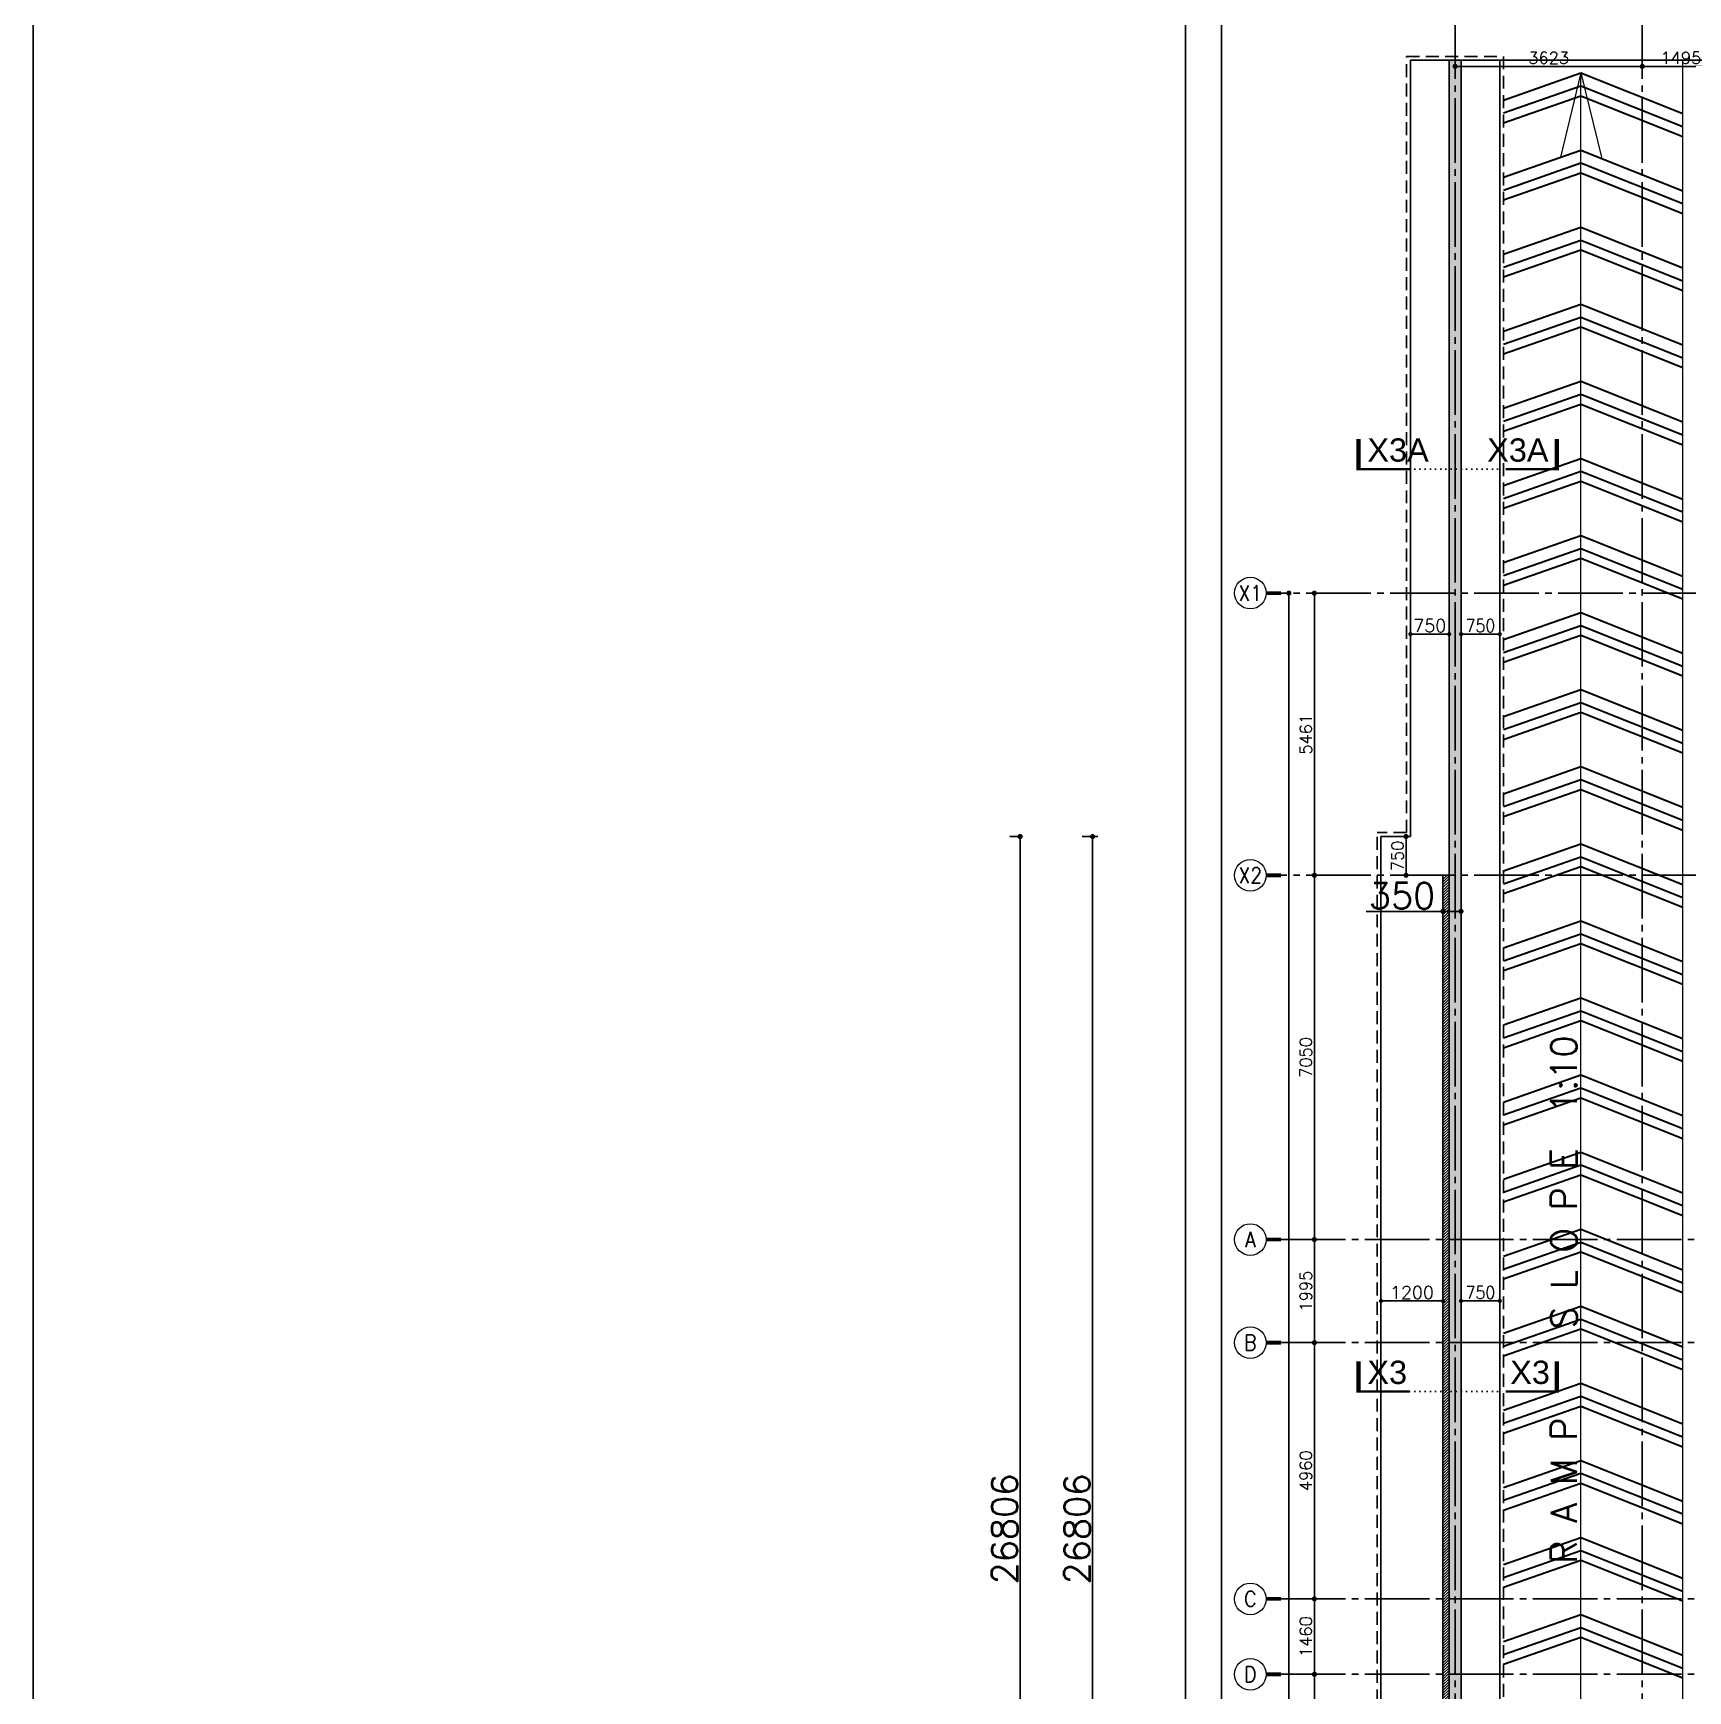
# Model space of a CAD drawing. Extents: x -200722 to 834823, y -494970 to 88783.
# Drawn here: x 200371 to 232395, y 29794 to 61878 of the extents above; entities that cross this region are included whole.
import ezdxf
from ezdxf.enums import TextEntityAlignment as Align

# ---------------------------------------------------------------- set-up
doc = ezdxf.new("R2010")
doc.units = 0
doc.header["$LTSCALE"] = 100
doc.header["$MEASUREMENT"] = 0
doc.header["$PDMODE"] = 34
for name, pattern in [('ACAD_ISO04W100', [30, 24, -3, 0, -3]), ('CL', [3.25, 2.5, -0.25, 0.25, -0.25]), ('DOT', [0.25, 0, -0.25]), ('HIDDEN', [0.375, 0.25, -0.125])]:
    doc.linetypes.add(name, pattern=pattern)
doc.layers.get('0').update_dxf_attribs({"linetype": 'CONTINUOUS'})
doc.layers.get('DEFPOINTS').update_dxf_attribs({"linetype": 'CONTINUOUS'})
for name, color, linetype, lineweight in [('1_COLUMN', 4, 'CONTINUOUS', 5), ('9_TITLE TEXT', 7, 'CONTINUOUS', 20), ('A-BEAM', 4, 'CONTINUOUS', 5), ('A-GRIDMARKER', 250, 'CONTINUOUS', 5), ('HATCH', 252, 'CONTINUOUS', 30)]:
    doc.layers.add(name, color=color, linetype=linetype, lineweight=lineweight)
for name, color, linetype in [('A-Grid', 5, 'ACAD_ISO04W100'), ('A_LEVEL', 3, 'CONTINUOUS'), ('BEAM', 4, 'CONTINUOUS'), ('COL_H', 235, 'CONTINUOUS'), ('DIM', 3, 'CONTINUOUS'), ('F_EXEC', 3, 'HIDDEN'), ('F_FTG1', 11, 'CONTINUOUS'), ('RCCWALL', 6, 'CONTINUOUS'), ('TEXT', 2, 'CONTINUOUS')]:
    doc.layers.add(name, color=color, linetype=linetype)
doc.styles.add('ROMANS', font='romans.shx')
doc.styles.get("Standard").update_dxf_attribs({"font": 'simplex.shx'})
doc.styles.add('TIMES-N', font='arial.ttf')
doc.dimstyles.new('01 S.K', dxfattribs={"dimtxt": 230, "dimasz": 100, "dimexe": 200, "dimexo": 100, "dimgap": 50, "dimtad": 1, "dimdec": 0, "dimzin": 0, "dimdsep": 46, "dimtxsty": 'Standard', "dimblk": 'DOT', "dimcen": 0.09, "dimclrd": 4, "dimclre": 4, "dimclrt": 4, "dimadec": 0, "dimazin": 0, "dimtfac": 1, "dimtdec": 0, "dimtofl": 0, "dimtmove": 0, "dimatfit": 3, "dimfxl": 2, "dimtolj": 1, "dimtzin": 0, "dimarcsym": 1})
doc.dimstyles.new('STANDARD$0', dxfattribs={"dimtxt": 2.5, "dimasz": 2.5, "dimexe": 2, "dimexo": 0.7, "dimgap": 0.9, "dimtad": 1, "dimdec": 0, "dimdsep": 46, "dimtxsty": 'ROMANS', "dimcen": 0.09, "dimclrd": 4, "dimclre": 4, "dimclrt": 3, "dimadec": 0, "dimazin": 0, "dimtfac": 1, "dimtdec": 0, "dimtmove": 0, "dimatfit": 3, "dimfxl": 1, "dimtolj": 1, "dimtzin": 0, "dimarcsym": 0})

# ---------------------------------------------------------------- blocks, each defined once
blk = doc.blocks.new('_DOT')
at = {"color": 0, "linetype": 'ByBlock'}
blk.add_line((-0.5, 0), (-1, 0), dxfattribs=at)
at = {"color": 0, "linetype": 'ByBlock', "const_width": 0.5}
blk.add_lwpolyline([(-0.25, 0, 1), (0.25, 0, 1)], format="xyb", close=True, dxfattribs=at)
blk = doc.blocks.new('*D222')
at = {"layer": 'COL_H', "color": 4, "lineweight": -2, "ltscale": 0.4, "transparency": 16777216}
for p, q in [((231514, 61414), (231514, 61435)), ((233010, 61414), (233010, 61435)), ((231614, 61235), (232910, 61235))]:
    blk.add_line(p, q, dxfattribs=at)
at = {"layer": 'DEFPOINTS', "color": 0, "lineweight": -3, "ltscale": 0.4, "transparency": 16777216}
for p in [(231514, 61235, 3448), (233010, 61235, 3448), (233010, 61235)]:
    blk.add_point(p, dxfattribs=at)
at = {"layer": 'COL_H', "color": 4, "lineweight": -2, "ltscale": 0.4, "transparency": 16777216, "xscale": 100, "yscale": 100, "zscale": 100, "rotation": 180}
blk.add_blockref('_DOT', (231514, 61235), dxfattribs=at)
at = {"layer": 'COL_H', "color": 4, "lineweight": -2, "ltscale": 0.4, "transparency": 16777216, "xscale": 100, "yscale": 100, "zscale": 100}
blk.add_blockref('_DOT', (233010, 61235), dxfattribs=at)
at = {"layer": 'COL_H', "color": 4, "ltscale": 0.4, "transparency": 16777216, "insert": (232262, 61400), "char_height": 230, "attachment_point": 5}
blk.add_mtext('\\A1;1495', dxfattribs=at)
blk = doc.blocks.new('*D223')
at = {"layer": 'COL_H', "color": 4, "lineweight": -2, "ltscale": 0.4, "transparency": 16777216}
for p, q in [((227891, 61414), (227891, 61435)), ((231514, 61414), (231514, 61435)), ((231414, 61235), (227991, 61235))]:
    blk.add_line(p, q, dxfattribs=at)
at = {"layer": 'DEFPOINTS', "color": 0, "lineweight": -3, "ltscale": 0.4, "transparency": 16777216}
for p in [(227891, 61235, 3448), (227891, 61235), (231514, 61235, 3448)]:
    blk.add_point(p, dxfattribs=at)
at = {"layer": 'COL_H', "color": 4, "lineweight": -2, "ltscale": 0.4, "transparency": 16777216, "xscale": 100, "yscale": 100, "zscale": 100, "rotation": 180}
blk.add_blockref('_DOT', (227891, 61235), dxfattribs=at)
at = {"layer": 'COL_H', "color": 4, "lineweight": -2, "ltscale": 0.4, "transparency": 16777216, "xscale": 100, "yscale": 100, "zscale": 100}
blk.add_blockref('_DOT', (231514, 61235), dxfattribs=at)
at = {"layer": 'COL_H', "color": 4, "ltscale": 0.4, "transparency": 16777216, "insert": (229702, 61400), "char_height": 230, "attachment_point": 5}
blk.add_mtext('\\A1;3623', dxfattribs=at)
blk = doc.blocks.new('*D231')
at = {"layer": 'COL_H', "color": 4, "lineweight": -2, "ltscale": 0.4, "transparency": 16777216}
for p, q in [((224989, 30114), (224968, 30114)), ((225168, 30014), (225168, 25254)), ((224989, 25154), (224968, 25154))]:
    blk.add_line(p, q, dxfattribs=at)
at = {"layer": 'DEFPOINTS', "color": 0, "lineweight": -3, "ltscale": 0.4, "transparency": 16777216}
for p in [(225168, 30114, 3448), (225168, 25154, 3448), (225168, 25154)]:
    blk.add_point(p, dxfattribs=at)
at = {"layer": 'COL_H', "color": 4, "lineweight": -2, "ltscale": 0.4, "transparency": 16777216, "xscale": 100, "yscale": 100, "zscale": 100}
for p, rotation in [((225168, 30114), 90), ((225168, 25154), 270)]:
    blk.add_blockref('_DOT', p, dxfattribs=dict(at, rotation=rotation))
at = {"layer": 'COL_H', "color": 4, "ltscale": 0.4, "transparency": 16777216, "insert": (225003, 27634), "char_height": 230, "attachment_point": 5, "rotation": 90}
blk.add_mtext('\\A1;4960', dxfattribs=at)
blk = doc.blocks.new('*D232')
at = {"layer": 'COL_H', "color": 4, "lineweight": -2, "ltscale": 0.4, "transparency": 16777216}
for p, q in [((224989, 31574), (224968, 31574)), ((225168, 30214), (225168, 31474)), ((224989, 30114), (224968, 30114))]:
    blk.add_line(p, q, dxfattribs=at)
at = {"layer": 'DEFPOINTS', "color": 0, "lineweight": -3, "ltscale": 0.4, "transparency": 16777216}
for p in [(225168, 31574, 3448), (225168, 31574), (225168, 30114, 3448)]:
    blk.add_point(p, dxfattribs=at)
at = {"layer": 'COL_H', "color": 4, "lineweight": -2, "ltscale": 0.4, "transparency": 16777216, "xscale": 100, "yscale": 100, "zscale": 100}
for p, rotation in [((225168, 31574), 90), ((225168, 30114), 270)]:
    blk.add_blockref('_DOT', p, dxfattribs=dict(at, rotation=rotation))
at = {"layer": 'COL_H', "color": 4, "ltscale": 0.4, "transparency": 16777216, "insert": (225003, 30844), "char_height": 230, "attachment_point": 5, "rotation": 90}
blk.add_mtext('\\A1;1460', dxfattribs=at)
blk = doc.blocks.new('*D233')
at = {"layer": 'COL_H', "color": 4, "lineweight": -2, "ltscale": 0.4, "transparency": 16777216}
for p, q in [((224989, 36534), (224968, 36534)), ((225168, 36434), (225168, 31674)), ((224989, 31574), (224968, 31574))]:
    blk.add_line(p, q, dxfattribs=at)
at = {"layer": 'DEFPOINTS', "color": 0, "lineweight": -3, "ltscale": 0.4, "transparency": 16777216}
for p in [(225168, 36534, 3448), (225168, 31574, 3448), (225168, 31574)]:
    blk.add_point(p, dxfattribs=at)
at = {"layer": 'COL_H', "color": 4, "lineweight": -2, "ltscale": 0.4, "transparency": 16777216, "xscale": 100, "yscale": 100, "zscale": 100}
for p, rotation in [((225168, 36534), 90), ((225168, 31574), 270)]:
    blk.add_blockref('_DOT', p, dxfattribs=dict(at, rotation=rotation))
at = {"layer": 'COL_H', "color": 4, "ltscale": 0.4, "transparency": 16777216, "insert": (225003, 34054), "char_height": 230, "attachment_point": 5, "rotation": 90}
blk.add_mtext('\\A1;4960', dxfattribs=at)
blk = doc.blocks.new('*D234')
at = {"layer": 'COL_H', "color": 4, "lineweight": -2, "ltscale": 0.4, "transparency": 16777216}
for p, q in [((224989, 38529), (224968, 38529)), ((225168, 36634), (225168, 38429)), ((224989, 36534), (224968, 36534))]:
    blk.add_line(p, q, dxfattribs=at)
at = {"layer": 'DEFPOINTS', "color": 0, "lineweight": -3, "ltscale": 0.4, "transparency": 16777216}
for p in [(225168, 38529, 3448), (225168, 38529), (225168, 36534, 3448)]:
    blk.add_point(p, dxfattribs=at)
at = {"layer": 'COL_H', "color": 4, "lineweight": -2, "ltscale": 0.4, "transparency": 16777216, "xscale": 100, "yscale": 100, "zscale": 100}
for p, rotation in [((225168, 38529), 90), ((225168, 36534), 270)]:
    blk.add_blockref('_DOT', p, dxfattribs=dict(at, rotation=rotation))
at = {"layer": 'COL_H', "color": 4, "ltscale": 0.4, "transparency": 16777216, "insert": (225003, 37532), "char_height": 230, "attachment_point": 5, "rotation": 90}
blk.add_mtext('\\A1;1995', dxfattribs=at)
blk = doc.blocks.new('*D235')
at = {"layer": 'COL_H', "color": 4, "lineweight": -2, "ltscale": 0.4, "transparency": 16777216}
for p, q in [((225346, 45579), (225368, 45579)), ((225168, 45479), (225168, 38629)), ((224989, 38529), (224968, 38529))]:
    blk.add_line(p, q, dxfattribs=at)
at = {"layer": 'DEFPOINTS', "color": 0, "lineweight": -3, "ltscale": 0.4, "transparency": 16777216}
for p in [(225168, 45579, 3448), (225168, 38529, 3448), (225168, 38529)]:
    blk.add_point(p, dxfattribs=at)
at = {"layer": 'COL_H', "color": 4, "lineweight": -2, "ltscale": 0.4, "transparency": 16777216, "xscale": 100, "yscale": 100, "zscale": 100}
for p, rotation in [((225168, 45579), 90), ((225168, 38529), 270)]:
    blk.add_blockref('_DOT', p, dxfattribs=dict(at, rotation=rotation))
at = {"layer": 'COL_H', "color": 4, "ltscale": 0.4, "transparency": 16777216, "insert": (225003, 42054), "char_height": 230, "attachment_point": 5, "rotation": 90}
blk.add_mtext('\\A1;7050', dxfattribs=at)
blk = doc.blocks.new('*D236')
at = {"layer": 'COL_H', "color": 4, "lineweight": -2, "ltscale": 0.4, "transparency": 16777216}
for p, q in [((225346, 51040), (225368, 51040)), ((225168, 45679), (225168, 50940)), ((225346, 45579), (225368, 45579))]:
    blk.add_line(p, q, dxfattribs=at)
at = {"layer": 'DEFPOINTS', "color": 0, "lineweight": -3, "ltscale": 0.4, "transparency": 16777216}
for p in [(225168, 51040, 3448), (225168, 51040), (225168, 45579, 3448)]:
    blk.add_point(p, dxfattribs=at)
at = {"layer": 'COL_H', "color": 4, "lineweight": -2, "ltscale": 0.4, "transparency": 16777216, "xscale": 100, "yscale": 100, "zscale": 100}
for p, rotation in [((225168, 51040), 90), ((225168, 45579), 270)]:
    blk.add_blockref('_DOT', p, dxfattribs=dict(at, rotation=rotation))
at = {"layer": 'COL_H', "color": 4, "ltscale": 0.4, "transparency": 16777216, "insert": (225003, 48309), "char_height": 230, "attachment_point": 5, "rotation": 90}
blk.add_mtext('\\A1;5461', dxfattribs=at)
blk = doc.blocks.new('*D771')
at = {"layer": 'COL_H', "color": 4, "lineweight": -2, "ltscale": 0.4, "transparency": 16777216}
for p, q in [((224495, 51040), (224473, 51040)), ((224673, -6473), (224673, 50940)), ((224495, -6573), (224473, -6573))]:
    blk.add_line(p, q, dxfattribs=at)
at = {"layer": 'DEFPOINTS', "color": 0, "lineweight": -3, "ltscale": 0.4, "transparency": 16777216}
for p in [(224673, 51040, 3448), (224673, 51040), (224673, -6573, 3448)]:
    blk.add_point(p, dxfattribs=at)
at = {"layer": 'COL_H', "color": 4, "lineweight": -2, "ltscale": 0.4, "transparency": 16777216, "xscale": 100, "yscale": 100, "zscale": 100}
for p, rotation in [((224673, 51040), 90), ((224673, -6573), 270)]:
    blk.add_blockref('_DOT', p, dxfattribs=dict(at, rotation=rotation))
at = {"layer": 'COL_H', "color": 4, "ltscale": 0.4, "transparency": 16777216, "insert": (224508, 22233), "char_height": 230, "attachment_point": 5, "rotation": 90}
blk.add_mtext('\\A1;57613', dxfattribs=at)
blk = doc.blocks.new('DOT')
at = {"color": 0, "linetype": 'ByBlock'}
blk.add_line((-0.5, 0), (-1, 0), dxfattribs=at)
at = {"color": 0, "linetype": 'ByBlock', "const_width": 0.5}
blk.add_lwpolyline([(-0.25, 0, 1), (0.25, 0, 1)], format="xyb", close=True, dxfattribs=at)
blk = doc.blocks.new('*D1052')
at = {"layer": 'BEAM', "color": 0, "lineweight": -2, "transparency": 16777216}
for p, q in [((227026, 50597), (227026, 50047)), ((227776, 50597), (227776, 50047)), ((227696, 50247), (227106, 50247))]:
    blk.add_line(p, q, dxfattribs=at)
at = {"layer": 'DEFPOINTS', "color": 0, "lineweight": -3, "transparency": 16777216}
for p in [(227026, 50717, 7447), (227776, 50717, 7447), (227026, 50247)]:
    blk.add_point(p, dxfattribs=at)
at = {"layer": 'BEAM', "color": 0, "lineweight": -2, "transparency": 16777216, "xscale": 80, "yscale": 80, "zscale": 80, "rotation": 180}
blk.add_blockref('DOT', (227026, 50247), dxfattribs=at)
at = {"layer": 'BEAM', "color": 0, "lineweight": -2, "transparency": 16777216, "xscale": 80, "yscale": 80, "zscale": 80}
blk.add_blockref('DOT', (227776, 50247), dxfattribs=at)
at = {"layer": 'BEAM', "color": 0, "transparency": 16777216, "insert": (227401, 50411), "char_height": 248, "attachment_point": 5}
blk.add_mtext('\\A1;750', dxfattribs=at)
blk = doc.blocks.new('*D1051')
at = {"layer": 'BEAM', "color": 0, "lineweight": -2, "transparency": 16777216}
for p, q in [((228006, 50597), (228006, 50047)), ((228756, 50597), (228756, 50047)), ((228676, 50247), (228086, 50247))]:
    blk.add_line(p, q, dxfattribs=at)
at = {"layer": 'DEFPOINTS', "color": 0, "lineweight": -3, "transparency": 16777216}
for p in [(228006, 50717, 7447), (228756, 50717, 7447), (228006, 50247)]:
    blk.add_point(p, dxfattribs=at)
at = {"layer": 'BEAM', "color": 0, "lineweight": -2, "transparency": 16777216, "xscale": 80, "yscale": 80, "zscale": 80, "rotation": 180}
blk.add_blockref('DOT', (228006, 50247), dxfattribs=at)
at = {"layer": 'BEAM', "color": 0, "lineweight": -2, "transparency": 16777216, "xscale": 80, "yscale": 80, "zscale": 80}
blk.add_blockref('DOT', (228756, 50247), dxfattribs=at)
at = {"layer": 'BEAM', "color": 0, "transparency": 16777216, "insert": (228381, 50411), "char_height": 248, "attachment_point": 5}
blk.add_mtext('\\A1;{\\W0.9;750}', dxfattribs=at)
blk = doc.blocks.new('*D1943')
at = {"layer": 'BEAM', "color": 0, "lineweight": -2, "transparency": 16777216}
for p, q in [((226456, 37691), (226456, 37140)), ((227656, 37691), (227656, 37140)), ((227576, 37340), (226536, 37340))]:
    blk.add_line(p, q, dxfattribs=at)
at = {"layer": 'DEFPOINTS', "color": 0, "lineweight": -3, "transparency": 16777216}
for p in [(226456, 37811, 7447), (227656, 37811, 7447), (226456, 37340)]:
    blk.add_point(p, dxfattribs=at)
at = {"layer": 'BEAM', "color": 0, "lineweight": -2, "transparency": 16777216, "xscale": 80, "yscale": 80, "zscale": 80, "rotation": 180}
blk.add_blockref('DOT', (226456, 37340), dxfattribs=at)
at = {"layer": 'BEAM', "color": 0, "lineweight": -2, "transparency": 16777216, "xscale": 80, "yscale": 80, "zscale": 80}
blk.add_blockref('DOT', (227656, 37340), dxfattribs=at)
at = {"layer": 'BEAM', "color": 0, "transparency": 16777216, "insert": (227056, 37504), "char_height": 248, "attachment_point": 5}
blk.add_mtext('\\A1;1200', dxfattribs=at)
blk = doc.blocks.new('*D1944')
at = {"layer": 'BEAM', "color": 0, "lineweight": -2, "transparency": 16777216}
for p, q in [((228006, 37691), (228006, 37140)), ((228756, 37691), (228756, 37140)), ((228676, 37340), (228086, 37340))]:
    blk.add_line(p, q, dxfattribs=at)
at = {"layer": 'DEFPOINTS', "color": 0, "lineweight": -3, "transparency": 16777216}
for p in [(228006, 37811, 7447), (228756, 37811, 7447), (228006, 37340)]:
    blk.add_point(p, dxfattribs=at)
at = {"layer": 'BEAM', "color": 0, "lineweight": -2, "transparency": 16777216, "xscale": 80, "yscale": 80, "zscale": 80, "rotation": 180}
blk.add_blockref('DOT', (228006, 37340), dxfattribs=at)
at = {"layer": 'BEAM', "color": 0, "lineweight": -2, "transparency": 16777216, "xscale": 80, "yscale": 80, "zscale": 80}
blk.add_blockref('DOT', (228756, 37340), dxfattribs=at)
at = {"layer": 'BEAM', "color": 0, "transparency": 16777216, "insert": (228381, 37504), "char_height": 248, "attachment_point": 5}
blk.add_mtext('\\A1;{\\W0.9;750}', dxfattribs=at)
blk = doc.blocks.new('*D1969')
at = {"color": 4, "lineweight": -2, "ltscale": 0.4, "transparency": 16777216}
for p, q in [((226749, 46329), (226741, 46329)), ((226941, 45679), (226941, 46229)), ((226766, 45579), (226741, 45579))]:
    blk.add_line(p, q, dxfattribs=at)
at = {"layer": 'DEFPOINTS', "color": 0, "lineweight": -3, "ltscale": 0.4, "transparency": 16777216}
for p in [(226941, 46329), (227026, 46329, 7447), (227656, 45579, 7447)]:
    blk.add_point(p, dxfattribs=at)
at = {"color": 4, "lineweight": -2, "ltscale": 0.4, "transparency": 16777216, "xscale": 100, "yscale": 100, "zscale": 100}
for p, rotation in [((226941, 46329), 90), ((226941, 45579), 270)]:
    blk.add_blockref('_DOT', p, dxfattribs=dict(at, rotation=rotation))
at = {"color": 4, "lineweight": -3, "ltscale": 0.4, "transparency": 16777216, "insert": (226776, 45954), "char_height": 230, "attachment_point": 5, "rotation": 90}
blk.add_mtext('\\A1;750', dxfattribs=at)
blk = doc.blocks.new('*D3038')
at = {"color": 4, "lineweight": -2, "ltscale": 0.4, "transparency": 16777216}
for p, q in [((227656, 45068), (227656, 45081)), ((228006, 45068), (228006, 45081)), ((227656, 44881), (226170, 44881)), ((227906, 44881), (227756, 44881))]:
    blk.add_line(p, q, dxfattribs=at)
at = {"layer": 'DEFPOINTS', "color": 0, "lineweight": -3, "ltscale": 0.4, "transparency": 16777216}
for p in [(227656, 44881), (227656, 44763, 7447), (228006, 44763, 7447)]:
    blk.add_point(p, dxfattribs=at)
at = {"color": 4, "lineweight": -2, "ltscale": 0.4, "transparency": 16777216, "xscale": 100, "yscale": 100, "zscale": 100, "rotation": 180}
blk.add_blockref('_DOT', (227656, 44881), dxfattribs=at)
at = {"color": 4, "lineweight": -2, "ltscale": 0.4, "transparency": 16777216, "xscale": 100, "yscale": 100, "zscale": 100}
blk.add_blockref('_DOT', (228006, 44881), dxfattribs=at)
at = {"color": 4, "lineweight": -3, "ltscale": 0.4, "transparency": 16777216, "insert": (226863, 45181), "char_height": 500, "attachment_point": 5}
blk.add_mtext('\\A1;350', dxfattribs=at)
blk = doc.blocks.new('*D3061')
at = {"color": 4, "lineweight": -2, "ltscale": 0.4, "transparency": 16777216}
for p, q in [((219489, 46329), (219273, 46329)), ((219473, 19623), (219473, 46229)), ((219488, 19523), (219273, 19523))]:
    blk.add_line(p, q, dxfattribs=at)
at = {"layer": 'DEFPOINTS', "color": 0, "lineweight": -3, "ltscale": 0.4, "transparency": 16777216}
for p in [(219473, 46329), (227026, 46329, 7447), (226956, 19523, 7447)]:
    blk.add_point(p, dxfattribs=at)
at = {"color": 4, "lineweight": -2, "ltscale": 0.4, "transparency": 16777216, "xscale": 100, "yscale": 100, "zscale": 100}
for p, rotation in [((219473, 46329), 90), ((219473, 19523), 270)]:
    blk.add_blockref('_DOT', p, dxfattribs=dict(at, rotation=rotation))
at = {"color": 4, "lineweight": -3, "ltscale": 0.4, "transparency": 16777216, "insert": (219173, 32926), "char_height": 500, "attachment_point": 5, "rotation": 90}
blk.add_mtext('\\A1;26806', dxfattribs=at)
blk = doc.blocks.new('*D3067')
at = {"color": 4, "lineweight": -2, "ltscale": 0.4, "transparency": 16777216}
for p, q in [((220974, 46329), (220674, 46329)), ((220874, 19623), (220874, 46229)), ((220974, 19523), (220674, 19523))]:
    blk.add_line(p, q, dxfattribs=at)
at = {"layer": 'DEFPOINTS', "color": 0, "lineweight": -3, "ltscale": 0.4, "transparency": 16777216}
for p in [(220874, 46329), (227026, 46329), (226956, 19523)]:
    blk.add_point(p, dxfattribs=at)
at = {"color": 4, "lineweight": -2, "ltscale": 0.4, "transparency": 16777216, "xscale": 100, "yscale": 100, "zscale": 100}
for p, rotation in [((220874, 46329), 90), ((220874, 19523), 270)]:
    blk.add_blockref('_DOT', p, dxfattribs=dict(at, rotation=rotation))
at = {"color": 4, "lineweight": -3, "ltscale": 0.4, "transparency": 16777216, "insert": (220574, 32926), "char_height": 500, "attachment_point": 5, "rotation": 90}
blk.add_mtext('\\A1;26806', dxfattribs=at)

msp = doc.modelspace()

# ---------------------------------------------------------------- hatches: boundary and pattern name
at = {"layer": 'DIM', "ltscale": 0.4, "true_color": 0x000000}
h = msp.add_hatch(dxfattribs=at)
h.set_pattern_fill('ANSI31', color=18, scale=300, style=0)
h.set_pattern_definition([(45, (0, 26211), (-26.516504, 26.516504), [])])
h.paths.add_polyline_path([(227655.6, 19522.9), (227775.6, 19522.9), (227775.6, 45579), (227655.6, 45579)])
at = {"layer": 'HATCH', "lineweight": -3, "ltscale": 0.4, "true_color": 0x000000}
msp.add_hatch(color=18, dxfattribs=at).paths.add_polyline_path([(227775.6, 26075.8), (228005.6, 26075.8), (228005.6, 61354.3), (227775.6, 61354.3)])

# ---------------------------------------------------------------- linework, layer by layer
at = {"color": 1, "lineweight": -3, "ltscale": 0.4}
msp.add_line((227775.6, 61354.3, 7446.6), (238982, 61354.3, 7446.6), dxfattribs=at)
at = {"color": 1, "linetype": 'DOT', "ltscale": 4}
for p, q in [((227011.3, 53439.2), (228870, 53439.2)), ((227011.3, 35588.3), (228870, 35588.3))]:
    msp.add_line(p, q, dxfattribs=at)
at = {"color": 18, "ltscale": 0.4, "true_color": 0x000000}
for points in [[(200370.7, 88782.8), (572488, 88782.8), (572488, -205027.2), (200370.7, -205027.2)], [(222672.7, 64744.5), (222672.7, -18415.5), (340412.7, -18415.5), (340412.7, 64744.5)]]:
    msp.add_lwpolyline(points, close=True, dxfattribs=at)
at = {"color": 18, "true_color": 0x000000}
msp.add_lwpolyline([(223372.7, -17715.5), (339712.7, -17715.5), (339712.7, 64044.5), (223372.7, 64044.5)], close=True, dxfattribs=at)
at = {"layer": '1_COLUMN', "color": 4, "linetype": 'ByBlock', "ltscale": 100}
msp.add_line((232295.4, 22369.1, 3998.7), (232295.4, 61354.3, 3179.9), dxfattribs=at)
at = {"layer": '9_TITLE TEXT', "color": 18, "true_color": 0x000000}
msp.add_lwpolyline([(339712.7, 64044.5), (223372.7, 64044.5), (223372.7, -17715.5), (339712.7, -17715.5)], dxfattribs=at)
at = {"layer": 'A-BEAM', "color": 18, "linetype": 'Continuous', "ltscale": 500, "true_color": 0x000000}
for p, q in [((230326.5, 61107.5, 3998.7), (229928.9, 59476.6, 3998.7)), ((230326.5, 23438.8, 3998.7), (230326.5, 61107.5, 3998.7)), ((230326.5, 61107.5, 3998.7), (230724.2, 59476.6, 3998.7))]:
    msp.add_line(p, q, dxfattribs=at)
at = {"layer": 'A-Grid', "color": 8, "linetype": 'CL', "ltscale": 5}
for p, q in [((327010.7, 51039.9, 7997.4), (224519.6, 51039.9, 7997.4)), ((327010.7, 45579, 7446.6), (224519.6, 45579, 7446.6)), ((224519.6, 38529.4, 7446.6), (327010.7, 38529.4, 7446.6)), ((224519.6, 36534.4, 7446.6), (327010.7, 36534.4, 7446.6)), ((224519.6, 31574.4, 7446.6), (327010.7, 31574.4, 7446.6)), ((224519.6, 30114.4, 7446.6), (327010.7, 30114.4, 7446.6))]:
    msp.add_line(p, q, dxfattribs=at)
at = {"layer": 'A-Grid', "color": 8, "linetype": 'CL', "ltscale": 5, "elevation": 7446.6}
for points in [[(227890.6, 62242.9), (227890.6, -9708.8)], [(231513.6, 62242.9), (231513.6, -9708.8)]]:
    msp.add_lwpolyline(points, dxfattribs=at)
at = {"layer": 'A-GRIDMARKER', "color": 2, "linetype": 'ByBlock', "ltscale": 500, "const_width": 75}
for points, elevation in [([(224519.6, 51039.9), (224234.6, 51039.9)], 7446.6), ([(224519.6, 45579), (224234.6, 45579)], 6895.9), ([(224519.6, 38529.4), (224234.6, 38529.4)], 6895.9), ([(224519.6, 36534.4), (224234.6, 36534.4)], 6895.9), ([(224519.6, 31574.4), (224234.6, 31574.4)], 6895.9), ([(224519.6, 30114.4), (224234.6, 30114.4)], 6895.9)]:
    msp.add_lwpolyline(points, dxfattribs=dict(at, elevation=elevation))
at = {"layer": 'A-GRIDMARKER', "color": 2, "linetype": 'ByBlock', "ltscale": 500}
for centre in [(223928.4, 51039.9, 7446.6), (223928.4, 45579, 6895.9), (223928.4, 38529.4, 6895.9), (223928.4, 36534.4, 6895.9), (223928.4, 31574.4, 6895.9), (223928.4, 30114.4, 6895.9)]:
    msp.add_circle(centre, 306.2, dxfattribs=at)
at = {"layer": 'A_LEVEL', "color": 18, "ltscale": 0.4, "true_color": 0x000000}
msp.add_line((228755.6, 61354.3, 6627.9), (236028.6, 61354.3, 7489.8), dxfattribs=at)
at = {"layer": 'DIM', "color": 1}
for points in [[(226022.2, 54022.4, 80, 80, 0), (226022.2, 53439.2, 50, 50, 0), (227011.3, 53439.2, 50, 50, 0)], [(229859.1, 54022.4, 80, 80, 0), (229859.1, 53439.2, 50, 50, 0), (228870, 53439.2, 50, 50, 0)], [(226022.2, 36171.4, 80, 80, 0), (226022.2, 35588.3, 50, 50, 0), (227011.3, 35588.3, 50, 50, 0)], [(229859.1, 36171.4, 80, 80, 0), (229859.1, 35588.3, 50, 50, 0), (228870, 35588.3, 50, 50, 0)]]:
    msp.add_lwpolyline(points, format="xyseb", dxfattribs=at)
at = {"layer": 'F_EXEC', "color": 18, "ltscale": 10, "true_color": 0x000000}
for p, q in [((226950.6, 61429.3, 6627.9), (228830.6, 61429.3, 6627.9)), ((226950.6, 46404, 7446.6), (226950.6, 61429.3, 6627.9)), ((228830.6, 61429.3, 6627.9), (228830.6, 19447.9, 7446.6)), ((226380.6, 19447.9, 7446.6), (226380.6, 46404, 7446.6)), ((226950.6, 46404, 7446.6), (226380.6, 46404, 7446.6))]:
    msp.add_line(p, q, dxfattribs=at)
at = {"layer": 'F_FTG1', "color": 18, "ltscale": 0.4, "true_color": 0x000000}
for p, q in [((227775.6, 61354.3, 6627.9), (227025.6, 61354.3, 6627.9)), ((227025.6, 46329, 7446.6), (227025.6, 61354.3, 6627.9)), ((228005.6, 61354.3, 6627.9), (228755.6, 61354.3, 6627.9)), ((228755.6, 61354.3, 6627.9), (228755.6, 19522.9, 7446.6)), ((226455.6, 19522.9, 7446.6), (226455.6, 46329, 7446.6)), ((227025.6, 46329, 7446.6), (226455.6, 46329, 7446.6))]:
    msp.add_line(p, q, dxfattribs=at)
at = {"layer": 'HATCH', "color": 252, "linetype": 'HIDDEN', "ltscale": 500, "elevation": 3998.7}
for points in [[(228830.6, 60584.1), (230326.5, 61107.5), (232295.4, 60320.6)], [(228830.6, 60333.6), (230326.5, 60857), (232295.4, 60070.1)], [(228830.6, 60143.9), (230326.5, 60667.3), (232295.4, 59880.4)], [(228830.6, 59092.3), (230326.5, 59615.7), (232295.4, 58828.8)], [(228830.6, 58841.8), (230326.5, 59365.2), (232295.4, 58578.3)], [(228830.6, 58652.1), (230326.5, 59175.5), (232295.4, 58388.6)], [(228830.6, 57600.5), (230326.5, 58123.9), (232295.4, 57337)], [(228830.6, 57350), (230326.5, 57873.4), (232295.4, 57086.5)], [(228830.6, 57160.3), (230326.5, 57683.7), (232295.4, 56896.8)], [(228830.6, 56108.7), (230326.5, 56632.2), (232295.4, 55845.3)], [(228830.6, 55858.2), (230326.5, 56381.7), (232295.4, 55594.8)], [(228830.6, 55668.5), (230326.5, 56192), (232295.4, 55405.1)], [(228830.6, 54617), (230326.5, 55140.4), (232295.4, 54353.5)], [(228830.6, 54366.5), (230326.5, 54889.9), (232295.4, 54103)], [(228830.6, 54176.8), (230326.5, 54700.2), (232295.4, 53913.3)], [(228830.6, 53125.2), (230326.5, 53648.6), (232295.4, 52861.7)], [(228830.6, 52874.7), (230326.5, 53398.1), (232295.4, 52611.2)], [(228830.6, 52685), (230326.5, 53208.4), (232295.4, 52421.5)], [(228830.6, 51633.4), (230326.5, 52156.8), (232295.4, 51369.9)], [(228830.6, 51382.9), (230326.5, 51906.3), (232295.4, 51119.4)], [(228830.6, 51193.2), (230326.5, 51716.6), (232295.4, 50929.7)], [(228830.6, 50141.6), (230326.5, 50665), (232295.4, 49878.1)], [(228830.6, 49891.1), (230326.5, 50414.5), (232295.4, 49627.6)], [(228830.6, 49701.4), (230326.5, 50224.8), (232295.4, 49437.9)], [(228830.6, 48649.8), (230326.5, 49173.2), (232295.4, 48386.3)], [(228830.6, 48399.3), (230326.5, 48922.7), (232295.4, 48135.8)], [(228830.6, 48209.6), (230326.5, 48733), (232295.4, 47946.1)], [(228830.6, 47158), (230326.5, 47681.5), (232295.4, 46894.6)], [(228830.6, 46907.5), (230326.5, 47431), (232295.4, 46644.1)], [(228830.6, 46717.8), (230326.5, 47241.3), (232295.4, 46454.3)], [(228830.6, 45666.3), (230326.5, 46189.7), (232295.4, 45402.8)], [(228830.6, 45415.8), (230326.5, 45939.2), (232295.4, 45152.3)], [(228830.6, 45226), (230326.5, 45749.5), (232295.4, 44962.6)], [(228830.6, 44174.5), (230326.5, 44697.9), (232295.4, 43911)], [(228830.6, 43924), (230326.5, 44447.4), (232295.4, 43660.5)], [(228830.6, 43734.3), (230326.5, 44257.7), (232295.4, 43470.8)], [(228830.6, 42682.7), (230326.5, 43206.1), (232295.4, 42419.2)], [(228830.6, 42432.2), (230326.5, 42955.6), (232295.4, 42168.7)], [(228830.6, 42242.5), (230326.5, 42765.9), (232295.4, 41979)], [(228830.6, 41190.9), (230326.5, 41714.3), (232295.4, 40927.4)], [(228830.6, 40940.4), (230326.5, 41463.8), (232295.4, 40676.9)], [(228830.6, 40750.7), (230326.5, 41274.1), (232295.4, 40487.2)], [(228830.6, 39699.1), (230326.5, 40222.5), (232295.4, 39435.6)], [(228830.6, 39448.6), (230326.5, 39972), (232295.4, 39185.1)], [(228830.6, 39258.9), (230326.5, 39782.3), (232295.4, 38995.4)], [(228830.6, 38207.3), (230326.5, 38730.8), (232295.4, 37943.9)], [(228830.6, 37956.8), (230326.5, 38480.3), (232295.4, 37693.4)], [(228830.6, 37767.1), (230326.5, 38290.6), (232295.4, 37503.6)], [(228830.6, 36715.6), (230326.5, 37239), (232295.4, 36452.1)], [(228830.6, 36465.1), (230326.5, 36988.5), (232295.4, 36201.6)], [(228830.6, 36275.3), (230326.5, 36798.8), (232295.4, 36011.9)], [(228830.6, 35223.8), (230326.5, 35747.2), (232295.4, 34960.3)], [(228830.6, 34973.3), (230326.5, 35496.7), (232295.4, 34709.8)], [(228830.6, 34783.6), (230326.5, 35307), (232295.4, 34520.1)], [(228830.6, 33732), (230326.5, 34255.4), (232295.4, 33468.5)], [(228830.6, 33481.5), (230326.5, 34004.9), (232295.4, 33218)], [(228830.6, 33291.8), (230326.5, 33815.2), (232295.4, 33028.3)], [(228830.6, 32240.2), (230326.5, 32763.6), (232295.4, 31976.7)], [(228830.6, 31989.7), (230326.5, 32513.1), (232295.4, 31726.2)], [(228830.6, 31800), (230326.5, 32323.4), (232295.4, 31536.5)], [(228830.6, 30748.4), (230326.5, 31271.8), (232295.4, 30484.9)], [(228830.6, 30497.9), (230326.5, 31021.3), (232295.4, 30234.4)], [(228830.6, 30308.2), (230326.5, 30831.6), (232295.4, 30044.7)]]:
    msp.add_lwpolyline(points, dxfattribs=at)
at = {"layer": 'RCCWALL', "color": 42, "ltscale": 0.4, "elevation": 7446.6}
msp.add_lwpolyline([(227775.6, 26075.8), (228005.6, 26075.8), (228005.6, 61354.3), (227775.6, 61354.3)], close=True, dxfattribs=at)
at = {"layer": 'RCCWALL', "color": 1, "ltscale": 0.4, "elevation": 7446.6}
msp.add_lwpolyline([(227655.6, 19522.9), (227775.6, 19522.9), (227775.6, 45579), (227655.6, 45579)], close=True, dxfattribs=at)

# ---------------------------------------------------------------- texts
at = {"color": 18, "ltscale": 100, "true_color": 0x000000, "insert": (229745.4, 28511.3, 3998.7), "char_height": 500, "attachment_point": 1, "rotation": 90}
msp.add_mtext_dynamic_manual_height_columns('\\pxqc;R A M P     S L O P E  1:10', width=17712.366, gutter_width=12.5, heights=[0], dxfattribs=at)
at = {"layer": 'A-Grid', "color": 18, "true_color": 0x000000, "width": 0.88}
for s, p in [('X1', (223928.4, 51039.9, 7446.6)), ('X2', (223928.4, 45579, 6895.9)), ('A', (223928.4, 38529.4, 6895.9)), ('B', (223928.4, 36534.4, 6895.9)), ('C', (223928.4, 31574.4, 6895.9)), ('D', (223928.4, 30114.4, 6895.9))]:
    msp.add_text(s, height=300, dxfattribs=at).set_placement(p, align=Align.MIDDLE)
at = {"layer": 'TEXT', "color": 18, "true_color": 0x000000, "style": 'TIMES-N'}
for s, p in [('X3A', (226192.9, 53809.8)), ('X3A', (228511.2, 53809.8)), ('X3', (226192.9, 35958.8)), ('X3', (228957.5, 35958.8))]:
    msp.add_text(s, height=450, dxfattribs=at).set_placement(p, align=Align.MIDDLE_LEFT)

# ---------------------------------------------------------------- dimensions: what is measured, and where the dimension line sits
at = {"color": 18, "lineweight": -3, "ltscale": 0.4, "true_color": 0x000000}
for base, p1, p2, picture, middle in [((219472.7, 46329), (226955.6, 19522.9, 7446.6), (227025.6, 46329, 7446.6), '*D3061', (219172.7, 32925.9)), ((220874.1, 46329), (226955.6, 19522.9), (227025.6, 46329), '*D3067', (220574.1, 32925.9))]:
    dim = msp.add_linear_dim(base=base, p1=p1, p2=p2, angle=90, dimstyle='01 S.K', override={"dimtxt": 500, "dimfxl": 100, "dimfxlon": 1}, dxfattribs=at)
    dim.commit()
    dim.dimension.update_dxf_attribs({"geometry": picture, "text_midpoint": middle})
at = {"color": 1, "lineweight": -3, "ltscale": 0.4}
dim = msp.add_linear_dim(base=(226941.1, 46329), p1=(227655.6, 45579, 7446.6), p2=(227025.6, 46329, 7446.6), angle=90, dimstyle='01 S.K', override={"dimfxl": 0.1875, "dimfxlon": 1}, dxfattribs=at)
dim.commit()
dim.dimension.update_dxf_attribs({"geometry": '*D1969', "text_midpoint": (226776.1, 45954)})
at = {"color": 18, "lineweight": -3, "ltscale": 0.4, "true_color": 0x000000}
dim = msp.add_linear_dim(base=(227655.6, 44881.1), p1=(228005.6, 44762.8, 7446.6), p2=(227655.6, 44762.8, 7446.6), dimstyle='01 S.K', override={"dimtxt": 500, "dimfxl": 100, "dimfxlon": 1}, dxfattribs=at)
dim.commit()
dim.dimension.update_dxf_attribs({"geometry": '*D3038', "text_midpoint": (226862.8, 45181.1)})
at = {"layer": 'BEAM', "color": 18, "true_color": 0x000000}
for base, p1, p2, picture, middle in [((227025.6, 50246.5, 7446.6), (227775.6, 50717.3, 14893.2), (227025.6, 50717.3, 14893.2), '*D1052', (227400.6, 50410.5, 7446.6)), ((226455.6, 37340.2, 7446.6), (227655.6, 37810.9, 14893.2), (226455.6, 37810.9, 14893.2), '*D1943', (227055.6, 37504.2, 7446.6))]:
    dim = msp.add_linear_dim(base=base, p1=p1, p2=p2, dimstyle='STANDARD$0', override={"dimscale": 8, "dimtxt": 31, "dimasz": 10, "dimexe": 25, "dimexo": 15, "dimgap": 5, "dimzin": 3, "dimtxsty": 'Standard', "dimblk": 'DOT', "dimcen": 3, "dimdle": 1, "dimclrd": 0, "dimclre": 0, "dimclrt": 0, "dimtmove": 2, "dimldrblk": 'DOT', "dimtzin": 3}, dxfattribs=at)
    dim.commit()
    dim.dimension.update_dxf_attribs({"geometry": picture, "text_midpoint": middle})
for base, p1, p2, picture, middle in [((228005.6, 50246.5, 7446.6), (228755.6, 50717.3, 14893.2), (228005.6, 50717.3, 14893.2), '*D1051', (228380.6, 50410.5, 7446.6)), ((228005.6, 37340.2, 7446.6), (228755.6, 37810.9, 14893.2), (228005.6, 37810.9, 14893.2), '*D1944', (228380.6, 37504.2, 7446.6))]:
    dim = msp.add_linear_dim(base=base, p1=p1, p2=p2, text='{\\W0.9;<>}', dimstyle='STANDARD$0', override={"dimscale": 8, "dimtxt": 31, "dimasz": 10, "dimexe": 25, "dimexo": 15, "dimgap": 5, "dimzin": 3, "dimtxsty": 'Standard', "dimblk": 'DOT', "dimcen": 3, "dimdle": 1, "dimclrd": 0, "dimclre": 0, "dimclrt": 0, "dimtmove": 2, "dimldrblk": 'DOT', "dimtzin": 3}, dxfattribs=at)
    dim.commit()
    dim.dimension.update_dxf_attribs({"geometry": picture, "text_midpoint": middle})
at = {"layer": 'COL_H', "color": 18, "ltscale": 0.4, "true_color": 0x000000}
dim = msp.add_linear_dim(base=(227890.6, 61235.3, 3998.7), p1=(231513.6, 61235.3, 7446.6), p2=(227890.6, 61235.3, 7446.6), dimstyle='01 S.K', override={"dimfxl": 175, "dimfxlon": 1}, dxfattribs=at)
dim.commit()
dim.dimension.update_dxf_attribs({"geometry": '*D223', "text_midpoint": (229702.1, 61400.3, 3998.7)})
dim = msp.add_linear_dim(base=(233009.6, 61235.3, 3998.7), p1=(231513.6, 61235.3, 7446.6), p2=(233009.6, 61235.3, 7446.6), angle=180, text='1495', dimstyle='01 S.K', override={"dimfxl": 175, "dimfxlon": 1}, dxfattribs=at)
dim.commit()
dim.dimension.update_dxf_attribs({"geometry": '*D222', "text_midpoint": (232261.6, 61400.3, 3998.7)})
for base, p1, p2, angle, picture, middle in [((224672.8, 51039.9, 3998.7), (224672.8, -6573.1, 7446.6), (224672.8, 51039.9, 7446.6), 90, '*D771', (224507.8, 22233.4, 3998.7)), ((225167.5, 51039.9, 3998.7), (225167.5, 45579, 7446.6), (225167.5, 51039.9, 7446.6), 90, '*D236', (225002.5, 48309.4, 3998.7)), ((225167.5, 38529.4, 3998.7), (225167.5, 45579, 7446.6), (225167.5, 38529.4, 7446.6), 270, '*D235', (225002.5, 42054.2, 3998.7)), ((225167.5, 38529.4, 3998.7), (225167.5, 36534.4, 7446.6), (225167.5, 38529.4, 7446.6), 90, '*D234', (225002.5, 37531.9, 3998.7)), ((225167.5, 31574.4, 3998.7), (225167.5, 36534.4, 7446.6), (225167.5, 31574.4, 7446.6), 270, '*D233', (225002.5, 34054.4, 3998.7)), ((225167.5, 31574.4, 3998.7), (225167.5, 30114.4, 7446.6), (225167.5, 31574.4, 7446.6), 90, '*D232', (225002.5, 30844.4, 3998.7)), ((225167.5, 25154.4, 3998.7), (225167.5, 30114.4, 7446.6), (225167.5, 25154.4, 7446.6), 270, '*D231', (225002.5, 27634.4, 3998.7))]:
    dim = msp.add_linear_dim(base=base, p1=p1, p2=p2, angle=angle, dimstyle='01 S.K', override={"dimfxl": 175, "dimfxlon": 1}, dxfattribs=at)
    dim.commit()
    dim.dimension.update_dxf_attribs({"geometry": picture, "text_midpoint": middle})

doc.saveas('drawing.dxf')
